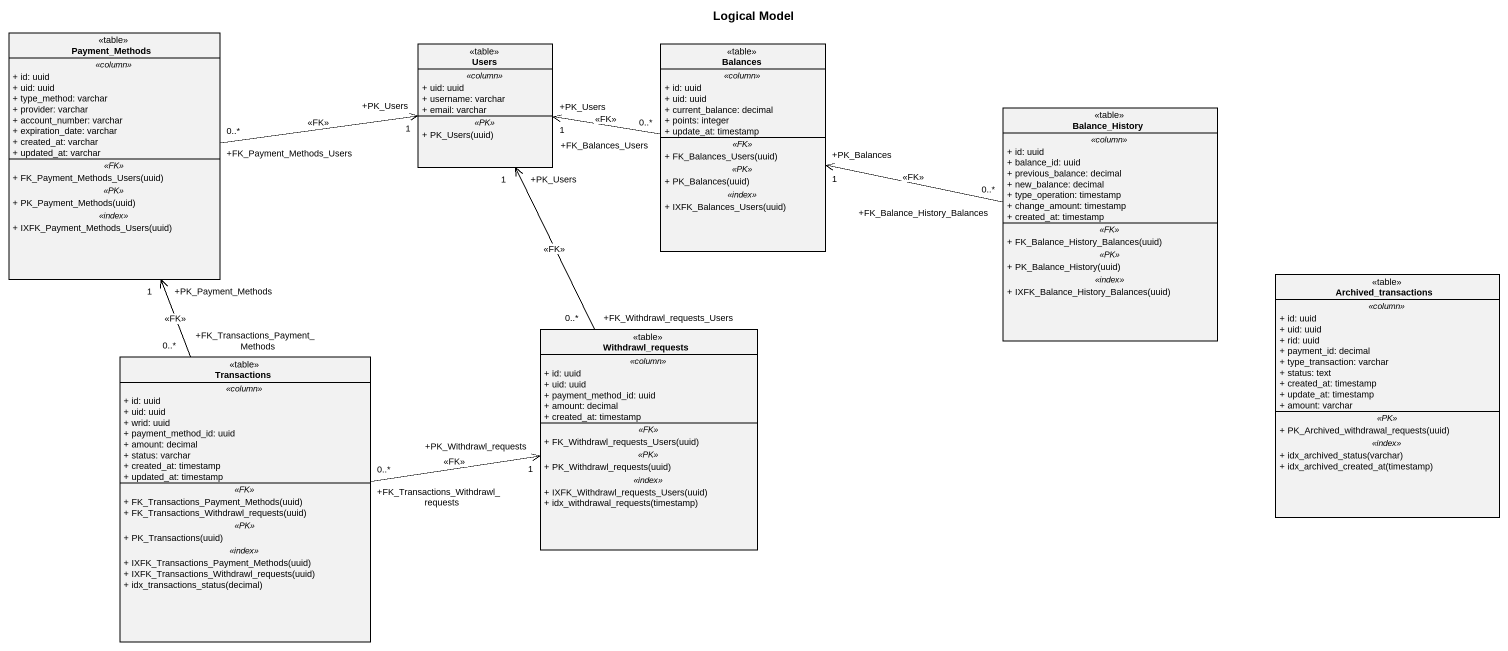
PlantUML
@startuml
title Logical Model
hide circle
hide empty members
skinparam classAttributeIconSize 0
class Payment_Methods <<table>> {
  .. <<column>> ..
  + id: uuid
  + uid: uuid
  + type_method: varchar
  + provider: varchar
  + account_number: varchar
  + expiration_date: varchar
  + created_at: varchar
  + updated_at: varchar
  .. <<FK>> ..
  + FK_Payment_Methods_Users(uuid)
  .. <<PK>> ..
  + PK_Payment_Methods(uuid)
  .. <<index>> ..
  + IXFK_Payment_Methods_Users(uuid)
}
class Users <<table>> {
  .. <<column>> ..
  + uid: uuid
  + username: varchar
  + email: varchar
  .. <<PK>> ..
  + PK_Users(uuid)
}
class Balances <<table>> {
  .. <<column>> ..
  + id: uuid
  + uid: uuid
  + current_balance: decimal
  + points: integer
  + update_at: timestamp
  .. <<FK>> ..
  + FK_Balances_Users(uuid)
  .. <<PK>> ..
  + PK_Balances(uuid)
  .. <<index>> ..
  + IXFK_Balances_Users(uuid)
}
class Balance_History <<table>> {
  .. <<column>> ..
  + id: uuid
  + balance_id: uuid
  + previous_balance: decimal
  + new_balance: decimal
  + type_operation: timestamp
  + change_amount: timestamp
  + created_at: timestamp
  .. <<FK>> ..
  + FK_Balance_History_Balances(uuid)
  .. <<PK>> ..
  + PK_Balance_History(uuid)
  .. <<index>> ..
  + IXFK_Balance_History_Balances(uuid)
}
class Archived_transactions <<table>> {
  .. <<column>> ..
  + id: uuid
  + uid: uuid
  + rid: uuid
  + payment_id: decimal
  + type_transaction: varchar
  + status: text
  + created_at: timestamp
  + update_at: timestamp
  + amount: varchar
  .. <<PK>> ..
  + PK_Archived_withdrawal_requests(uuid)
  .. <<index>> ..
  + idx_archived_status(varchar)
  + idx_archived_created_at(timestamp)
}
class Withdrawl_requests <<table>> {
  .. <<column>> ..
  + id: uuid
  + uid: uuid
  + payment_method_id: uuid
  + amount: decimal
  + created_at: timestamp
  .. <<FK>> ..
  + FK_Withdrawl_requests_Users(uuid)
  .. <<PK>> ..
  + PK_Withdrawl_requests(uuid)
  .. <<index>> ..
  + IXFK_Withdrawl_requests_Users(uuid)
  + idx_withdrawal_requests(timestamp)
}
class Transactions <<table>> {
  .. <<column>> ..
  + id: uuid
  + uid: uuid
  + wrid: uuid
  + payment_method_id: uuid
  + amount: decimal
  + status: varchar
  + created_at: timestamp
  + updated_at: timestamp
  .. <<FK>> ..
  + FK_Transactions_Payment_Methods(uuid)
  + FK_Transactions_Withdrawl_requests(uuid)
  .. <<PK>> ..
  + PK_Transactions(uuid)
  .. <<index>> ..
  + IXFK_Transactions_Payment_Methods(uuid)
  + IXFK_Transactions_Withdrawl_requests(uuid)
  + idx_transactions_status(decimal)
}
Payment_Methods "+FK_Payment_Methods_Users\n0..*" -right-> "+PK_Users\n1" Users : <<FK>>
Balances "+FK_Balances_Users\n0..*" -left-> "+PK_Users\n1" Users : <<FK>>
Balance_History "+FK_Balance_History_Balances\n0..*" -left-> "+PK_Balances\n1" Balances : <<FK>>
Withdrawl_requests "+FK_Withdrawl_requests_Users\n0..*" -up-> "+PK_Users\n1" Users : <<FK>>
Transactions "+FK_Transactions_Payment_Methods\n0..*" -up-> "+PK_Payment_Methods\n1" Payment_Methods : <<FK>>
Transactions "+FK_Transactions_Withdrawl_requests\n0..*" -right-> "+PK_Withdrawl_requests\n1" Withdrawl_requests : <<FK>>
@enduml
